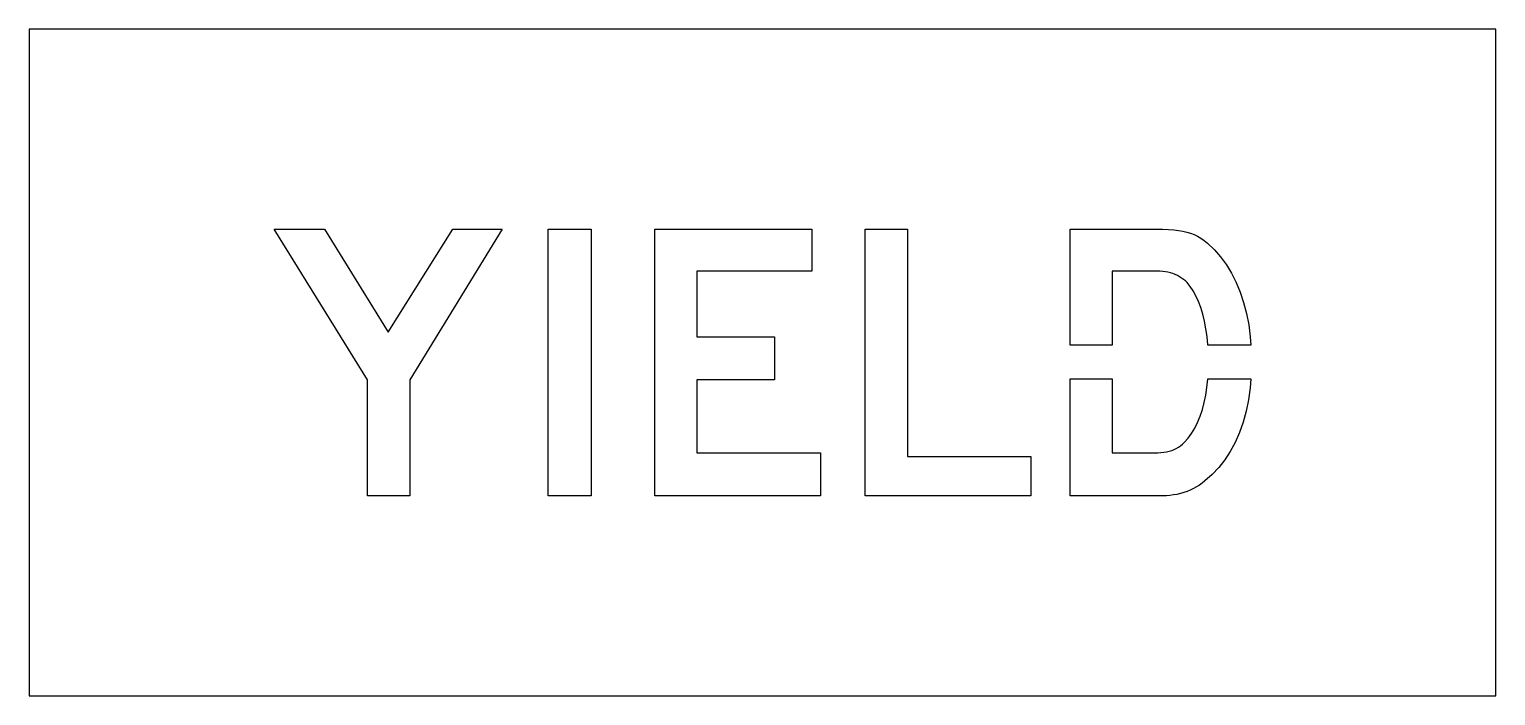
# Model space of a CAD drawing. Extents: x 0 to 22, y 0 to 10.
import ezdxf

# ---------------------------------------------------------------- set-up
doc = ezdxf.new("R2010")
doc.units = 0
doc.layers.add('CUT', color=7, linetype='Continuous')
doc.layers.add('OUTSIDE', color=1, linetype='Continuous')

msp = doc.modelspace()

# ---------------------------------------------------------------- linework, layer by layer
at = {"layer": 'CUT'}
for points in [[(5.0749, 4.7404), (3.6713, 7), (4.4293, 7), (5.3837, 5.456), (6.3521, 7), (7.0961, 7), (5.7065, 4.7404), (5.7065, 3), (5.0749, 3)], [(8.4293, 3), (7.7837, 3), (7.7837, 7), (8.4293, 7)], [(11.7417, 7), (11.7417, 6.3684), (10.0153, 6.3684), (10.0153, 5.386), (11.1801, 5.386), (11.1801, 4.7404), (10.0153, 4.7404), (10.0153, 3.6456), (11.8681, 3.6456), (11.8681, 3), (9.3837, 3), (9.3837, 7)], [(13.1733, 3.5896), (15.0261, 3.5896), (15.0261, 3), (12.5417, 3), (12.5417, 7), (13.1733, 7)], [(17.6309, 5.6188), (17.6049, 5.7244), (17.5745, 5.8236), (17.5405, 5.9156), (17.5029, 5.9996), (17.4617, 6.0756), (17.4173, 6.1424), (17.3697, 6.2), (17.3441, 6.224), (17.3173, 6.2464), (17.2885, 6.2676), (17.2581, 6.2872), (17.2261, 6.3052), (17.1925, 6.3212), (17.1577, 6.3348), (17.1213, 6.3464), (17.0833, 6.356), (17.0445, 6.3628), (17.0041, 6.3668), (16.9625, 6.3684), (16.2469, 6.3684), (16.2469, 5.258), (15.6153, 5.258), (15.6153, 7), (16.9065, 7), (17.0033, 6.9992), (17.0905, 6.996), (17.1693, 6.9908), (17.2409, 6.9828), (17.3061, 6.972), (17.3661, 6.958), (17.4221, 6.9404), (17.4753, 6.9188), (17.5261, 6.8936), (17.5765, 6.8636), (17.6269, 6.8288), (17.6785, 6.7896), (17.7797, 6.6928), (17.8737, 6.5852), (17.9593, 6.4676), (18.0365, 6.34), (18.1057, 6.2024), (18.1661, 6.056), (18.2177, 5.9008), (18.2605, 5.7372), (18.2941, 5.5656), (18.3185, 5.3868), (18.3287, 5.258), (17.6826, 5.258), (17.6821, 5.266), (17.6697, 5.3888), (17.6525, 5.5064)], [(18.1557, 3.9472), (18.0913, 3.8012), (18.0177, 3.6648), (17.9353, 3.5384), (17.8441, 3.4228), (17.7445, 3.318), (17.6365, 3.2244), (17.5965, 3.1908), (17.5549, 3.16), (17.5109, 3.1324), (17.4653, 3.1072), (17.4181, 3.0848), (17.3697, 3.0648), (17.3201, 3.0476), (17.2693, 3.0332), (17.2181, 3.0212), (17.1661, 3.0116), (17.1137, 3.0048), (17.0609, 3), (17.0497, 3), (17.0365, 3), (17.0217, 3), (17.0057, 3), (16.9885, 3), (16.9697, 3), (16.9497, 3), (16.9289, 3), (16.9069, 3), (16.8841, 3), (16.8605, 3), (16.8365, 3), (15.6153, 3), (15.6153, 4.756), (16.2469, 4.756), (16.2469, 3.6456), (16.8785, 3.6456), (16.9293, 3.6464), (16.9769, 3.6492), (17.0217, 3.654), (17.0637, 3.6608), (17.1029, 3.6696), (17.1397, 3.6808), (17.1749, 3.694), (17.2081, 3.71), (17.2397, 3.7284), (17.2701, 3.7496), (17.2993, 3.7732), (17.3277, 3.8), (17.3849, 3.8636), (17.4373, 3.9352), (17.4853, 4.0144), (17.5281, 4.1004), (17.5665, 4.1936), (17.5997, 4.2928), (17.6277, 4.3988), (17.6509, 4.51), (17.6689, 4.6268), (17.6821, 4.7488), (17.6825, 4.756), (18.3284, 4.756), (18.3173, 4.6216), (18.2917, 4.4404), (18.2561, 4.2672), (18.2105, 4.1028)]]:
    msp.add_lwpolyline(points, close=True, dxfattribs=at)
at = {"layer": 'OUTSIDE'}
msp.add_lwpolyline([(0, 0), (22, 0), (22, 10), (0, 10)], close=True, dxfattribs=at)

doc.saveas('drawing.dxf')
